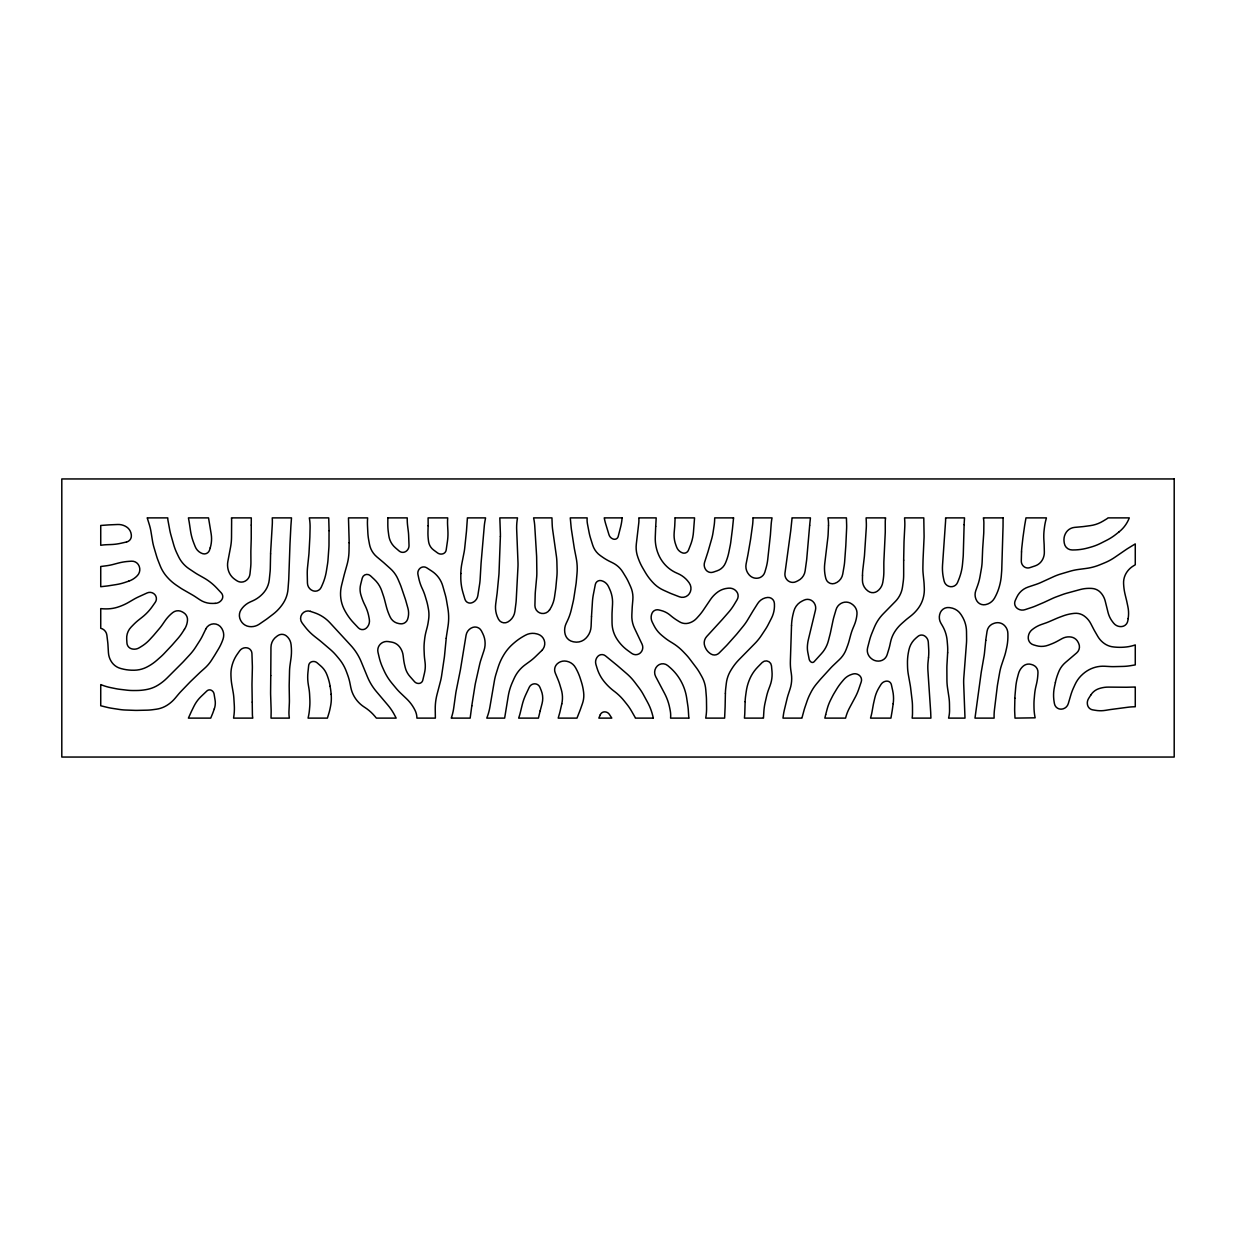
<?xml version="1.0" encoding="UTF-8"?>
<svg xmlns="http://www.w3.org/2000/svg" width="1236" height="1236" viewBox="0 0 1236 1236"><rect width="100%" height="100%" fill="white"/><g stroke="black" fill="none" stroke-linecap="round" stroke-linejoin="round"><path stroke-width="1.5" d="M270.761 675.567L270.962 647.324A13.364 13.364 0 0 1 276.586 636.509L277.837 635.613A7.045 7.045 0 0 1 286.335 635.876A12.839 12.839 0 0 1 291.063 644.512L291.171 645.64A52.067 52.067 0 0 1 290.97 658.479L290.043 665.014A55.62 55.62 0 0 0 289.518 671.426L289.209 684.358A55.62 55.62 0 0 0 289.193 686.567L289.394 699.808A55.62 55.62 0 0 1 289.348 703.145L288.977 711.241A34.994 34.994 0 0 0 289.348 718.116L271.024 718.116L271.132 712.43A55.62 55.62 0 0 0 271.117 709.572L270.622 694.4A55.62 55.62 0 0 1 270.607 692.067L270.761 675.644M205.871 628.908L202.627 635.567A55.62 55.62 0 0 1 199.475 641.16L195.69 647.077A55.62 55.62 0 0 1 189.68 654.848L183.608 661.414A55.62 55.62 0 0 1 182.295 662.774L166.814 678.255A50.46 50.46 0 0 1 158.023 685.146A32.46 32.46 0 0 1 147.764 689.286A53.998 53.998 0 0 1 136.578 690.507L133.442 690.522A55.62 55.62 0 0 1 126.736 690.136L120.108 689.348A55.62 55.62 0 0 1 115.489 688.606L110.854 687.664A55.62 55.62 0 0 1 101.692 684.96L100.734 684.59L100.734 705.756L106.991 707.301A55.62 55.62 0 0 0 111.935 708.29L119.367 709.433A55.62 55.62 0 0 0 125.778 710.036L134.508 710.36A55.62 55.62 0 0 0 137.768 710.376L146.543 710.175A55.62 55.62 0 0 0 152.739 709.696L156.184 709.232A27.068 27.068 0 0 0 166.706 705.493A34.747 34.747 0 0 0 175.234 698.124L178.494 694.215A55.62 55.62 0 0 1 181.089 691.326L189.232 682.859A55.62 55.62 0 0 1 190.777 681.299L199.413 673.002A55.62 55.62 0 0 1 201.02 671.519L204.496 668.429A39.83 39.83 0 0 0 211.619 660.086L214.199 656.022A55.62 55.62 0 0 0 214.971 654.786L218.355 649.178A52.453 52.453 0 0 0 223.067 639.043A12.206 12.206 0 0 0 222.016 628.877L221.723 628.382A9.007 9.007 0 0 0 205.809 628.892M549.572 609.92L549.943 609.317A31.441 31.441 0 0 0 554.531 596.942L555.582 589.618A55.62 55.62 0 0 0 555.906 586.884L556.849 576.749A55.62 55.62 0 0 0 557.081 570.182L556.895 562.318A55.62 55.62 0 0 0 556.432 556.416L552.755 530.414A55.62 55.62 0 0 1 552.168 524.079L551.951 517.884L533.597 517.884A55.62 55.62 0 0 1 534.771 526.304L536.548 555.088A55.62 55.62 0 0 1 536.656 557.822L536.841 572.098A55.62 55.62 0 0 1 536.609 577.892L535.373 591.426A55.62 55.62 0 0 0 535.173 595.134L534.91 605.547A7.941 7.941 0 0 0 549.526 609.889M541.816 650.491L535.605 656.517A55.62 55.62 0 0 1 529.58 661.584L525.285 664.705A34.469 34.469 0 0 0 514.052 678.595L512.307 682.504A55.62 55.62 0 0 0 508.243 696.1L504.643 718.116L486.783 718.116A55.62 55.62 0 0 0 489.997 706.498L494.431 680.634A55.62 55.62 0 0 1 496.084 673.836L498.062 667.502A55.62 55.62 0 0 1 503.624 655.173L503.917 654.678A46.103 46.103 0 0 1 512.925 643.941L513.991 643.014A55.62 55.62 0 0 1 523.199 636.463L525.254 635.304A15.187 15.187 0 0 1 537.042 633.944L537.876 634.176A9.718 9.718 0 0 1 541.801 650.476M310.437 611.387L314.346 612.685A37.327 37.327 0 0 1 330.043 622.882L350.638 645.238A55.62 55.62 0 0 1 361.267 661.878L367.401 676.756A55.62 55.62 0 0 0 376.377 691.542L387.826 705.061A55.62 55.62 0 0 1 394.717 715.35L396.169 718.116L376.393 718.116L374.863 716.293A44.944 44.944 0 0 0 364.805 707.409L364.265 707.069A31.178 31.178 0 0 1 355.582 698.664A29.757 29.757 0 0 1 350.839 687.571L349.927 683.029A55.62 55.62 0 0 0 347.656 674.98L346.466 671.735A43.94 43.94 0 0 0 338.958 658.68L336.702 655.976A55.62 55.62 0 0 0 330.058 649.255L321.314 641.793A55.62 55.62 0 0 0 319.676 640.449L314.562 636.416A55.62 55.62 0 0 1 304.875 626.59L302.217 623.114A7.493 7.493 0 0 1 310.452 611.326M330.136 686.181L329.734 684.157A55.62 55.62 0 0 0 327.154 675.335L326.876 674.609A21.476 21.476 0 0 0 320.881 666.065L317.158 662.836A5.624 5.624 0 0 0 311.905 661.693A4.542 4.542 0 0 0 308.66 665.571L307.949 672.291A46.319 46.319 0 0 0 308.367 685.022L308.876 688.035A55.62 55.62 0 0 1 309.618 694.709L309.85 699.406A55.62 55.62 0 0 1 309.695 707.069L309.464 709.727A55.62 55.62 0 0 1 308.073 718.116L327.401 718.116L328.683 713.975A55.62 55.62 0 0 0 330.105 708.413L330.553 706.22A40.201 40.201 0 0 0 331.279 696.115L331.186 694.277M252.221 702.156L252.391 714.423A20.394 20.394 0 0 0 252.793 718.116L233.573 718.116L233.805 716.525A55.62 55.62 0 0 0 234.284 705.092L233.882 698.433A55.62 55.62 0 0 0 233.141 692.222L231.843 684.744A55.62 55.62 0 0 1 231.07 677.915L230.962 675.721A33.279 33.279 0 0 1 232.275 664.659L232.337 664.443A35.056 35.056 0 0 1 237.405 654.014L239.645 650.847A7.447 7.447 0 0 1 247.107 647.849A5.948 5.948 0 0 1 251.943 653.504L252.345 665.679A55.62 55.62 0 0 1 252.345 668.83L252.005 683.184A55.62 55.62 0 0 0 251.989 685.269L252.221 702.079M330.089 686.335A55.62 55.62 0 0 1 331.124 694.431M251.248 525.13L251.232 537.614A55.62 55.62 0 0 1 251.217 539.159L250.877 550.731A55.62 55.62 0 0 0 250.862 552.724L250.923 561.623A55.62 55.62 0 0 1 250.63 567.695L249.981 573.906A9.301 9.301 0 0 1 245.191 581.121A8.034 8.034 0 0 1 236.849 580.735L235.01 579.483A16.64 16.64 0 0 1 228.753 571.557A18.988 18.988 0 0 1 227.872 561.391L230.545 547.193A55.62 55.62 0 0 0 231.518 537.135L231.626 520.943A23.391 23.391 0 0 0 231.441 517.884L251.294 517.884L251.248 525.037M387.841 517.884L387.826 524.543A55.62 55.62 0 0 0 388.305 531.928L388.799 535.59A19.421 19.421 0 0 0 395.381 547.764L399.166 551.024A5.577 5.577 0 0 0 405.717 551.55A6.922 6.922 0 0 0 409.023 545.385L408.652 535.775A55.62 55.62 0 0 0 408.266 531.032L407.664 526.227A55.62 55.62 0 0 1 407.247 517.884L387.841 517.884M903.67 560.171L903.67 574.709A55.62 55.62 0 0 1 903.13 582.434L902.512 586.945A25.879 25.879 0 0 1 895.467 601.36L883.446 613.612A42.426 42.426 0 0 0 874.3 627.394L871.936 633.141A55.62 55.62 0 0 0 869.526 640.356L867.595 647.772A10.228 10.228 0 0 0 869.959 657.243A18.926 18.926 0 0 0 870.994 658.247A10.583 10.583 0 0 0 880.248 660.92A9.023 9.023 0 0 0 887.139 654.709L888.684 649.657A55.62 55.62 0 0 0 889.796 645.486L890.646 641.639A31.132 31.132 0 0 1 894.725 631.797A38.223 38.223 0 0 1 901.647 623.639L904.922 620.735A55.62 55.62 0 0 1 907.471 618.587L910.762 616.007A40.34 40.34 0 0 0 918.224 608.328A30.637 30.637 0 0 0 922.998 598.796L923.014 598.718A32.028 32.028 0 0 0 924.296 587.996L924.095 583.933A55.62 55.62 0 0 0 923.879 581.121L923.153 573.983A55.62 55.62 0 0 1 922.89 567.262L923.029 560.418A55.62 55.62 0 0 1 923.091 558.61L924.049 538.031A55.62 55.62 0 0 0 924.08 535.265L923.786 517.884L904.567 517.884L904.737 520.665A55.62 55.62 0 0 1 904.767 527.015L904.057 540.874A55.62 55.62 0 0 0 903.995 542.712L903.67 560.171M329.039 530.615L328.992 544.458A55.62 55.62 0 0 1 328.838 548.259L328.019 559.63A55.62 55.62 0 0 1 327.478 564.327L326.428 570.939A55.62 55.62 0 0 1 322.241 584.983L321.175 587.363A6.52 6.52 0 0 1 313.171 590.87A8.389 8.389 0 0 1 307.44 583.098L307.254 574.276A55.62 55.62 0 0 1 307.548 567.278L308.815 555.165A55.62 55.62 0 0 0 309.031 552.353L309.819 537.907A55.62 55.62 0 0 0 309.881 536.269L310.081 527.88A50.212 50.212 0 0 0 309.324 517.884L328.73 517.884L329.023 528.993A55.62 55.62 0 0 1 329.039 530.615M1003.091 517.884L1003.045 525.949A55.62 55.62 0 0 1 1002.999 527.849L1001.809 567.788A55.62 55.62 0 0 1 1001.654 571.326L1001.33 575.466A55.62 55.62 0 0 1 999.445 586.158L999.306 586.652A50.413 50.413 0 0 1 994.81 597.591L994.547 598.085A13.21 13.21 0 0 1 985.772 604.574L985.525 604.62A8.173 8.173 0 0 1 976.873 600.974A11.804 11.804 0 0 1 975.76 590.715L977.614 585.555A55.62 55.62 0 0 0 980.04 576.393L981.353 568.869A55.62 55.62 0 0 0 982.157 561.453L982.62 549.726A55.62 55.62 0 0 1 982.713 548.027L983.655 534.524A55.62 55.62 0 0 0 983.794 531.171L983.871 523.23A26.126 26.126 0 0 0 983.362 517.884L1003.091 517.884M862.496 575.234L862.434 580.178A13.04 13.04 0 0 0 867.487 590.623L868.089 591.086A7.663 7.663 0 0 0 877.266 591.241A13.72 13.72 0 0 0 882.813 582.249L883.184 579.885A55.62 55.62 0 0 0 883.864 570.908L883.833 563.971A55.62 55.62 0 0 1 883.91 560.742L885.208 533.489A55.62 55.62 0 0 0 885.27 531.001L885.254 521.855A21.367 21.367 0 0 1 885.625 517.884L866.127 517.884L866.312 522.565A55.62 55.62 0 0 1 866.266 528.112L864.505 554.964A55.62 55.62 0 0 1 864.258 557.513L862.867 569.332A55.62 55.62 0 0 0 862.496 575.234M460.843 573.504L460.796 576.733A54.291 54.291 0 0 0 463.083 593.048L464.952 599.305A5.346 5.346 0 0 0 471.75 602.844A8.992 8.992 0 0 0 477.822 595.69L479.583 584.365A55.62 55.62 0 0 0 480.155 578.973L481.005 564.373A55.62 55.62 0 0 1 481.144 562.365L484.203 526.969A55.62 55.62 0 0 1 484.929 521.283L485.563 517.884L467.362 517.884A13.843 13.843 0 0 1 467.332 518.996L466.513 530.584A55.62 55.62 0 0 1 466.343 532.453L464.736 547.826A55.62 55.62 0 0 1 463.979 552.847L461.893 563.415A55.62 55.62 0 0 0 460.843 573.504M349.139 542.774L349.031 550.746A55.62 55.62 0 0 1 346.945 565.037L344.52 573.674A55.62 55.62 0 0 0 344.102 575.234L341.584 585.292A35.257 35.257 0 0 0 340.827 598.394A34.407 34.407 0 0 0 344.968 610.847L345.555 611.897A55.62 55.62 0 0 0 353.573 622.789L358.363 627.857A5.67 5.67 0 0 0 366.165 628.259A9.502 9.502 0 0 0 369.332 619.406L368.977 617.351A43.306 43.306 0 0 0 365.315 605.995L364.419 604.157A55.62 55.62 0 0 1 361.484 596.756L360.989 595.211A19.745 19.745 0 0 1 360.665 584.396L362.256 578.093A4.913 4.913 0 0 1 370.383 575.713L374.384 579.452A27.995 27.995 0 0 1 381.785 590.993L383.438 595.891A55.62 55.62 0 0 1 384.52 599.537L386.389 606.752A55.62 55.62 0 0 0 389.742 616.1L390.174 617.027A11.479 11.479 0 0 0 398.625 623.516L400.047 623.763A6.767 6.767 0 0 0 407.617 619.267A18.725 18.725 0 0 0 407.911 608.189L405.995 601.345A55.62 55.62 0 0 0 405.114 598.502L401.406 587.579A55.62 55.62 0 0 0 399.908 583.655L398.085 579.375A30.421 30.421 0 0 0 390.406 568.653L384.35 563.214A55.62 55.62 0 0 0 383.036 562.071L376.841 556.864A21.784 21.784 0 0 1 369.44 544.072L368.668 539.869A55.62 55.62 0 0 1 367.849 532.778L367.494 525.748A55.62 55.62 0 0 1 367.648 517.884L348.475 517.884L349.124 540.317A55.62 55.62 0 0 1 349.139 542.774M270.591 553.836L270.298 568.096A55.62 55.62 0 0 1 270.004 572.654L269.278 579.73A23.453 23.453 0 0 1 263.917 592.399A31.224 31.224 0 0 1 252.716 600.85L250.213 601.963A21.367 21.367 0 0 0 241.113 609.672A10.274 10.274 0 0 0 240.603 620.271L240.865 620.766A11.217 11.217 0 0 0 249.069 626.528A14.199 14.199 0 0 0 259.22 624.211L265.709 619.761A55.62 55.62 0 0 0 268.058 618.046L272.986 614.292A44.187 44.187 0 0 0 283.229 603.214L283.245 603.183A30.205 30.205 0 0 0 288.019 589.078L288.637 580.827A55.62 55.62 0 0 0 288.76 578.85L289.966 544.643A55.62 55.62 0 0 1 290.012 543.454L290.862 526.644A55.62 55.62 0 0 1 290.939 525.331L291.495 517.884L272.244 517.884A55.62 55.62 0 0 1 272.244 525.13L270.653 551.982A55.62 55.62 0 0 0 270.591 553.836M725.393 693.334L725.13 706.266A55.62 55.62 0 0 1 725.084 707.641L724.62 718.116L705.725 718.116A55.62 55.62 0 0 0 706.575 707.672L706.467 699.808A55.62 55.62 0 0 0 706.297 696.162L705.771 689.673A32.121 32.121 0 0 0 701.646 676.293L699.87 673.156A55.62 55.62 0 0 0 695.961 667.224L689.796 659.066A55.62 55.62 0 0 0 685.563 654.107L683.168 651.604A52.545 52.545 0 0 0 672.77 643.199L670.113 641.561A55.62 55.62 0 0 1 663.856 637.081L661.832 635.412A30.668 30.668 0 0 1 653.937 625.493L652.222 622.063A10.367 10.367 0 0 1 652.036 613.195A5.84 5.84 0 0 1 658.788 609.92L661.09 610.507A22.495 22.495 0 0 1 670.051 615.095L670.824 615.744A55.62 55.62 0 0 0 677.529 620.58L679.537 621.816A11.649 11.649 0 0 0 688.591 623.16A16.717 16.717 0 0 0 696.749 618.201L698.525 616.239A55.62 55.62 0 0 0 703.717 609.549L710.592 599.367A30.436 30.436 0 0 1 717.838 591.951A19.915 19.915 0 0 1 727.34 588.305L728.514 588.181A9.085 9.085 0 0 1 736.563 591.503A7.122 7.122 0 0 1 737.15 599.615L734.369 604.265A55.62 55.62 0 0 1 728.452 612.438L722.936 618.742A55.62 55.62 0 0 1 721.948 619.854L706.637 636.586A9.424 9.424 0 0 0 704.798 646.243L705.061 646.938A14.044 14.044 0 0 0 711.194 654.138A6.52 6.52 0 0 0 719.074 653.071L725.903 646.181A55.62 55.62 0 0 0 727.911 644.033L736.038 634.918A55.62 55.62 0 0 0 737.629 633.033L743.13 626.297A55.62 55.62 0 0 0 747.703 619.792L752.786 611.31A55.62 55.62 0 0 1 753.543 610.09L757.745 603.462A13.102 13.102 0 0 1 767.633 597.452A6.211 6.211 0 0 1 774.385 603.307L774.431 604.25A27.516 27.516 0 0 1 771.465 618.216L768.282 624.443A55.62 55.62 0 0 1 765.192 629.727L761.608 635.165A55.62 55.62 0 0 1 754.439 643.956L738.773 659.9A55.62 55.62 0 0 0 731.758 668.877L730.986 670.128A31.997 31.997 0 0 0 726.304 683.369L725.779 687.896A55.62 55.62 0 0 0 725.393 693.334M1014.88 698.216L1014.663 708.475A55.62 55.62 0 0 0 1014.725 712.307L1015.003 718.116L1035.135 717.822A54.894 54.894 0 0 1 1033.991 707.27L1033.96 704.736A55.62 55.62 0 0 1 1034.177 699.159L1034.594 694.477A55.62 55.62 0 0 1 1035.892 686.521L1036.432 684.265A55.62 55.62 0 0 0 1037.869 674.532L1037.977 672.693A7.756 7.756 0 0 0 1033.126 665.061A25.462 25.462 0 0 0 1031.272 664.443A8.42 8.42 0 0 0 1023.253 666.096A15.187 15.187 0 0 0 1018.479 673.666L1017.444 677.56A55.62 55.62 0 0 0 1015.76 687.015L1015.096 694.369A55.62 55.62 0 0 0 1014.88 698.216M964.126 524.667L963.292 554.269A55.62 55.62 0 0 1 963.122 557.297L962.535 563.894A53.982 53.982 0 0 1 958.75 579.545L957.576 582.45A6.86 6.86 0 0 1 950.422 586.683A7.339 7.339 0 0 1 944.103 580.997L943.562 578.556A46.891 46.891 0 0 1 942.527 565.223L945.54 521.638A27.177 27.177 0 0 0 945.571 517.884L964.528 517.884L964.25 522.117A55.62 55.62 0 0 0 964.126 524.667M428.135 525.764L427.965 531.635A55.62 55.62 0 0 0 428.537 541.198L428.598 541.646A12.684 12.684 0 0 0 433.604 550.005L437.529 552.909A6.025 6.025 0 0 0 442.843 553.836A4.743 4.743 0 0 0 446.181 549.974L447.401 541.584A55.62 55.62 0 0 0 447.895 530.738L447.602 525.176A55.62 55.62 0 0 1 447.71 517.884L428.089 517.884L428.15 523.662A55.62 55.62 0 0 1 428.135 525.764M1021.523 551.92L1021.291 560.912A7.045 7.045 0 0 0 1023.887 566.567A6.288 6.288 0 0 0 1029.866 567.648L1035.119 565.887A13.055 13.055 0 0 0 1041.994 560.511A15.187 15.187 0 0 0 1044.343 551.967L1044.173 545.802A55.62 55.62 0 0 0 1044.126 544.303L1043.848 539.39A55.62 55.62 0 0 1 1044.188 529.58L1044.466 527.308A55.62 55.62 0 0 1 1045.795 520.31L1046.413 517.884L1025.988 517.884L1024.752 524.96A55.62 55.62 0 0 0 1024.489 526.675L1023.037 536.887A55.62 55.62 0 0 0 1022.836 538.494L1021.863 547.193A55.62 55.62 0 0 0 1021.523 551.92M500.379 536.501L499.035 572.592A55.62 55.62 0 0 1 498.85 575.358L497.243 592.059A55.62 55.62 0 0 1 497.011 594.068L495.698 604.033A24.89 24.89 0 0 0 498.185 618.587L498.479 619.174A6.752 6.752 0 0 0 507.841 621.971A14.168 14.168 0 0 0 514.887 611.465L515.86 603.848A55.62 55.62 0 0 0 516.246 599.676L517.946 567.247A55.62 55.62 0 0 0 517.992 562.565L516.71 530.476A55.62 55.62 0 0 1 517.498 517.884L499.823 517.884L500.364 532.87A55.62 55.62 0 0 1 500.379 536.501M745.138 701.677L744.814 712.6A55.62 55.62 0 0 1 744.659 715.412L744.443 718.116L763.477 718.116A13.21 13.21 0 0 1 763.508 717.282L763.863 711.488A55.62 55.62 0 0 1 765.161 702.481L766.567 696.332A55.62 55.62 0 0 1 768.715 689.225L770.028 685.702A32.646 32.646 0 0 0 771.975 671.225L771.48 665.802A5.438 5.438 0 0 0 762.195 662.496L757.792 666.992A39.274 39.274 0 0 0 750.051 678.286A48.127 48.127 0 0 0 746.235 691.496L745.648 695.667A55.62 55.62 0 0 0 745.138 701.677M791.519 625.509L790.376 661.059A55.62 55.62 0 0 0 790.916 670.87L791.349 673.759A33.666 33.666 0 0 1 790.051 689.008L788.182 694.725A55.62 55.62 0 0 0 787.008 698.896L784.396 709.758A55.62 55.62 0 0 0 783.33 715.505L782.991 718.116L801.948 718.116A16.346 16.346 0 0 1 802.226 716.926L803.956 710.561A55.62 55.62 0 0 1 804.991 707.177L806.984 701.337A55.62 55.62 0 0 1 809.781 694.617L810.615 692.963A45.871 45.871 0 0 1 816.594 683.817L819.514 680.356A55.62 55.62 0 0 1 820.982 678.672L830.422 668.321A55.62 55.62 0 0 1 833.218 665.462L839.445 659.545A27.254 27.254 0 0 0 846.197 649.379L847.448 646.011A55.62 55.62 0 0 0 849.086 640.943L850.708 634.918A55.62 55.62 0 0 1 853.149 627.842L854.246 625.231A36.802 36.802 0 0 0 856.981 614.153A10.63 10.63 0 0 0 853.551 605.377A24.056 24.056 0 0 0 852.098 604.203A9.965 9.965 0 0 0 842.72 602.643A10.491 10.491 0 0 0 836.077 609.595L834.022 616.532A55.62 55.62 0 0 0 832.956 620.781L830.515 632.353A55.62 55.62 0 0 1 829.943 634.763L828.383 640.804A30.344 30.344 0 0 1 821.476 653.597L814.122 661.708A2.287 2.287 0 0 1 811.156 662.079A4.743 4.743 0 0 1 809.132 659.051L807.819 652.407A24.936 24.936 0 0 1 807.432 645.717A40.803 40.803 0 0 1 808.498 639.043L815.482 610.043A8.961 8.961 0 0 0 812.778 601.376A7.833 7.833 0 0 0 804.126 600.109L802.288 600.99A15.805 15.805 0 0 0 793.836 611.202L793.342 613.102A55.62 55.62 0 0 0 791.519 625.509M591.503 616.656L591.102 626.405A17.737 17.737 0 0 1 585.74 638.394A13.117 13.117 0 0 1 573.828 641.87L572.855 641.654A10.089 10.089 0 0 1 565.269 634.671A15.651 15.651 0 0 1 566.134 623.5L567.432 620.766A55.62 55.62 0 0 0 571.341 609.533L573.102 601.932A55.62 55.62 0 0 0 573.89 597.822L575.914 584.721A55.62 55.62 0 0 0 576.331 581.183L577.011 573.55A55.62 55.62 0 0 0 576.192 557.946L574.493 549.294A55.62 55.62 0 0 1 574.107 547.023L571.511 530.105A55.62 55.62 0 0 1 571.109 526.891L570.275 517.884L587.162 517.884A22.727 22.727 0 0 0 587.502 524.172L589.108 532.5A55.62 55.62 0 0 0 590.623 538.479L592.677 545.061A20.348 20.348 0 0 0 600.387 555.628L602.395 557.034A55.62 55.62 0 0 0 610.043 561.561L612.546 562.782A24.828 24.828 0 0 1 622.851 572.144L625.57 576.594A55.62 55.62 0 0 1 628.707 582.48L630.561 586.559A26.404 26.404 0 0 1 632.847 599.815L632.338 605.655A55.62 55.62 0 0 0 632.183 607.849L631.843 614.987A27.995 27.995 0 0 0 634.516 628.29L642.071 644.203A7.478 7.478 0 0 1 640.356 652.932A6.798 6.798 0 0 1 631.766 653.411L627.733 650.476A42.518 42.518 0 0 1 616.486 638.317A30.158 30.158 0 0 1 612.036 622.666L612.005 615.327A55.62 55.62 0 0 1 612.098 611.882L612.531 604.25A31.642 31.642 0 0 0 609.657 589.093L608.467 586.528A10.722 10.722 0 0 0 601.314 580.642A4.898 4.898 0 0 0 595.335 584.443L593.388 594.361A55.62 55.62 0 0 0 592.446 601.608L591.565 615.435A55.62 55.62 0 0 0 591.503 616.656M828.506 525.331L828.166 533.566A55.62 55.62 0 0 1 827.78 538.247L824.721 563.832A39.583 39.583 0 0 0 825.833 578.479L825.895 578.695A6.844 6.844 0 0 0 834.655 583.438A12.036 12.036 0 0 0 842.751 574.014L844.064 566.32A55.62 55.62 0 0 0 844.698 561.005L845.764 546.343A55.62 55.62 0 0 0 845.841 544.999L846.598 528.9A55.62 55.62 0 0 0 846.629 524.388L846.413 517.884L827.95 517.884A32.708 32.708 0 0 1 828.506 525.331M655.713 526.412L655.281 536.965A40.309 40.309 0 0 0 657.49 551.92L657.598 552.198A36.354 36.354 0 0 0 665.014 564.682A34.5 34.5 0 0 0 676.787 573.102L677.961 573.612A26.265 26.265 0 0 1 688.838 582.403L689.225 582.944A9.394 9.394 0 0 1 689.317 593.744A8.374 8.374 0 0 1 679.414 596.803L671.951 593.913A55.62 55.62 0 0 1 669 592.677L663.438 590.159A32.491 32.491 0 0 1 652.639 582.218L651.758 581.244A55.62 55.62 0 0 1 645.269 572.33L642.782 568.081A55.62 55.62 0 0 1 638.487 558.95L637.869 557.251A28.891 28.891 0 0 1 636.324 543.964L638.78 522.921A22.526 22.526 0 0 0 638.78 517.884L656.192 517.884L655.713 526.412M675.103 517.884L674.794 524.852A55.62 55.62 0 0 1 674.624 527.417L674.176 532.561A28.382 28.382 0 0 0 675.845 545.014L676.648 547.146A9.764 9.764 0 0 0 682.504 552.909A4.697 4.697 0 0 0 688.437 550.236L690.383 545.354A45.176 45.176 0 0 0 693.473 531.943L694.555 517.884L675.103 517.884M753.079 517.884L752.909 521.144A55.62 55.62 0 0 1 752.477 525.733L750.731 538.324A55.62 55.62 0 0 1 750.437 540.24L748.043 554.099A55.62 55.62 0 0 1 747.795 555.428L746.096 564.018A12.36 12.36 0 0 0 748.846 574.477L749.248 574.956A9.533 9.533 0 0 0 758.07 578.139A8.575 8.575 0 0 0 764.868 572.083L765.887 568.575A55.62 55.62 0 0 0 767.71 559.676L770.337 535.605A55.62 55.62 0 0 0 770.476 533.952L771.156 524.481A55.62 55.62 0 0 1 772.036 517.884L753.079 517.884M947.641 652.809L946.946 665.03A55.62 55.62 0 0 0 946.869 668.444L946.93 679.97A55.62 55.62 0 0 0 947.533 687.896L948.877 696.841A55.62 55.62 0 0 1 949.48 704.319L949.557 709.881A31.842 31.842 0 0 1 948.584 718.116L964.992 718.116L963.694 683.863A55.62 55.62 0 0 1 963.817 677.606L966.428 643.647A55.62 55.62 0 0 0 966.598 638.595L966.506 631.565A30.019 30.019 0 0 0 961.778 615.76L960.99 614.524A15.048 15.048 0 0 0 950.082 607.695L949.124 607.571A8.528 8.528 0 0 0 940.395 612.438A11.603 11.603 0 0 0 940.951 623.299L942.249 625.478A35.581 35.581 0 0 1 947.162 640.712L947.518 644.991A55.62 55.62 0 0 1 947.641 652.809M809.673 525.315L806.768 558.641A55.62 55.62 0 0 1 806.49 561.082L805.13 570.908A12.87 12.87 0 0 1 798.039 580.704L796.154 581.631A7.663 7.663 0 0 1 788.12 580.827A8.235 8.235 0 0 1 784.953 573.241L790.623 531.573A55.62 55.62 0 0 0 790.839 529.765L791.874 519.877A16.223 16.223 0 0 0 791.967 517.884L810.43 517.884L809.781 524.079A55.62 55.62 0 0 0 809.673 525.315M622.125 517.884L622.079 518.363A55.62 55.62 0 0 1 620.58 527.139L618.185 536.501A3.723 3.723 0 0 1 613.659 539.19A6.659 6.659 0 0 1 608.962 534.663L605.733 524.033A55.62 55.62 0 0 1 604.435 518.842L604.25 517.884L622.125 517.884M446.227 638.286L444.558 655.42A55.62 55.62 0 0 1 444.218 658.155L441.638 675.52A55.62 55.62 0 0 1 440.433 681.453L437.05 694.385A55.62 55.62 0 0 0 435.242 709.186L435.366 718.116L416.918 718.116A17.829 17.829 0 0 0 415.064 710.376L414.941 710.113A40.278 40.278 0 0 0 406.659 698.865L400.495 692.979A55.62 55.62 0 0 1 396.107 688.282L391.936 683.245A55.62 55.62 0 0 1 384.056 670.669L382.666 667.595A55.62 55.62 0 0 1 379.205 657.475L378 652.361A8.729 8.729 0 0 1 380.24 644.25A9.239 9.239 0 0 1 388.336 641.577L391.58 642.102A12.654 12.654 0 0 1 399.491 646.752A17.582 17.582 0 0 1 403.137 655.513L403.6 659.236A55.62 55.62 0 0 0 404.883 666.08L405.269 667.656A21.089 21.089 0 0 0 409.904 676.432L414.477 681.623A5.438 5.438 0 0 0 419.251 683.415A4.171 4.171 0 0 0 422.774 680.248L424.489 673.017A30.406 30.406 0 0 0 425.06 662.249L424.659 659.051A55.62 55.62 0 0 1 424.272 654.586L424.087 650.198A55.62 55.62 0 0 1 424.334 641.917L424.566 639.723A55.62 55.62 0 0 1 426.142 631.21L426.992 627.996A55.62 55.62 0 0 0 428.289 621.646L428.614 619.483A32.46 32.46 0 0 0 428.367 608.761L427.872 606.119A55.62 55.62 0 0 0 426.544 600.681L425.354 596.694A55.62 55.62 0 0 0 422.558 589.248L422.032 588.12A46.829 46.829 0 0 1 418.757 578.247L417.953 574.508A6.443 6.443 0 0 1 420.255 568.112A5.547 5.547 0 0 1 426.729 567.818L431.75 571.078A26.605 26.605 0 0 1 442.812 586.127L445.223 594.624A55.62 55.62 0 0 1 446.52 600.418L447.88 608.359A55.62 55.62 0 0 1 448.019 626.188L446.613 635.196A55.62 55.62 0 0 0 446.227 638.286M733.551 517.946L732.546 527.926A55.62 55.62 0 0 1 732.392 529.332L730.831 541.677A55.62 55.62 0 0 1 730.167 545.725L728.9 552.044A55.62 55.62 0 0 1 725.656 562.565L725.408 563.137A13.689 13.689 0 0 1 717.204 570.785L713.218 572.144A6.504 6.504 0 0 1 706.065 570.09A8.374 8.374 0 0 1 704.597 562.241L707.795 552.353A55.62 55.62 0 0 0 708.321 550.592L711.55 539.344A55.62 55.62 0 0 0 713.033 532.623L714.022 526.304A55.62 55.62 0 0 0 714.702 517.884L733.566 517.884M985.756 640.387L984.52 652.593A55.62 55.62 0 0 1 983.964 656.594L981.43 671.117A55.62 55.62 0 0 0 981.137 672.971L974.988 718.116L994.115 718.116A55.435 55.435 0 0 1 994.408 710.113L997.282 686.428A55.62 55.62 0 0 1 997.684 683.817L999.63 672.724A55.62 55.62 0 0 1 1001.67 664.721L1004.327 656.764A55.62 55.62 0 0 0 1005.857 651.279L1006.629 647.88A52.885 52.885 0 0 0 1007.896 635.35L1007.865 633.419A11.402 11.402 0 0 0 1003.848 624.922A9.517 9.517 0 0 0 995.675 622.882A23.824 23.824 0 0 0 993.945 623.377A9.795 9.795 0 0 0 987.054 631.318L986.081 637.822A55.62 55.62 0 0 0 985.756 640.387M928.499 657.737L928.112 661.461A55.62 55.62 0 0 0 927.912 670.561L930.615 711.024A55.62 55.62 0 0 1 930.708 712.631L930.909 718.116L912.153 718.116A41.406 41.406 0 0 0 912.508 712.523L912.477 706.559A55.62 55.62 0 0 0 912.091 700.163L910.654 688.128A55.62 55.62 0 0 0 910.175 684.914L908.398 674.949A55.62 55.62 0 0 1 907.533 666.389L907.471 663.809A55.62 55.62 0 0 1 908.754 650.677L908.97 649.673A21.043 21.043 0 0 1 915.737 638.286L917.9 636.416A5.624 5.624 0 0 1 924.543 635.876A7.957 7.957 0 0 1 928.298 642.179L928.684 648.745A55.62 55.62 0 0 1 928.499 657.737M471.797 705.88L470.159 718.116L451.264 718.116L451.603 717.112A55.62 55.62 0 0 0 453.766 707.672L455.698 693.782A55.62 55.62 0 0 1 456.254 690.522L460.163 671.04A55.62 55.62 0 0 0 460.58 668.784L466.08 635.196A10.043 10.043 0 0 1 472.925 627.332A7.122 7.122 0 0 1 481.453 630.947L482.797 633.62A22.093 22.093 0 0 1 484.018 650.383L480.959 659.7A55.62 55.62 0 0 0 479.553 664.829L475.659 682.133A55.62 55.62 0 0 0 474.979 685.64L471.982 704.535A55.62 55.62 0 0 0 471.797 705.88M893.18 703.732L892.361 709.541A55.62 55.62 0 0 1 892.129 711.04L890.924 718.116L870.546 718.116L871.117 715.938A55.62 55.62 0 0 0 872.06 711.658L873.203 705.246A55.62 55.62 0 0 1 873.728 702.681L874.748 698.216A35.813 35.813 0 0 1 879.151 687.432L880.928 684.543A7.231 7.231 0 0 1 886.737 681.113A4.527 4.527 0 0 1 891.372 684.667L892.701 690.708A36.647 36.647 0 0 1 893.18 703.732M1128.159 618.587L1127.804 620.858A6.829 6.829 0 0 1 1121.917 626.544A9.054 9.054 0 0 1 1113.667 623.176L1112.678 621.909A24.952 24.952 0 0 1 1108.089 612.639L1105.247 601.19A19.452 19.452 0 0 0 1100.534 592.461A12.793 12.793 0 0 0 1091.898 588.444L1091.141 588.398A34.932 34.932 0 0 0 1080.372 589.495L1066.714 593.218A55.62 55.62 0 0 0 1062.481 594.578L1056.502 596.787A55.62 55.62 0 0 0 1052.253 598.548L1044.621 602.102A55.62 55.62 0 0 1 1042.983 602.828L1035.783 605.903A55.62 55.62 0 0 1 1031.349 607.571L1024.938 609.688A8.343 8.343 0 0 1 1016.826 608.035A6.381 6.381 0 0 1 1015.235 600.557L1016.749 597.266A19.39 19.39 0 0 1 1028.228 587.007L1035.876 584.458A55.62 55.62 0 0 0 1041.485 582.233L1053.52 576.718A55.62 55.62 0 0 1 1060.982 573.921L1069.99 571.264A55.62 55.62 0 0 1 1078.395 569.472L1086.15 568.436A55.62 55.62 0 0 0 1099.916 564.775L1104.459 562.905A55.62 55.62 0 0 0 1114.826 557.312L1125.811 549.773A55.62 55.62 0 0 1 1128.236 548.197L1135.266 543.902L1135.266 564.79L1133.381 565.918A20.796 20.796 0 0 0 1126.027 573.442A18.664 18.664 0 0 0 1123.586 583.593L1123.617 584.087A55.62 55.62 0 0 0 1125.146 594.624L1126.398 599.754A55.62 55.62 0 0 1 1126.768 601.376L1127.865 606.552A32.677 32.677 0 0 1 1128.159 618.587M1055.405 682.38L1054.416 687.092A39.645 39.645 0 0 0 1054.123 701.832L1054.432 703.655A6.613 6.613 0 0 0 1061.029 709.17A7.648 7.648 0 0 0 1068.275 703.67L1070.762 695.219A55.62 55.62 0 0 1 1073.62 687.602L1075.057 684.481A30.823 30.823 0 0 1 1082.751 674.176L1083.261 673.728A30.684 30.684 0 0 1 1093.273 667.888A29.587 29.587 0 0 1 1104.721 666.25L1110.191 666.559A55.62 55.62 0 0 0 1114.563 666.621L1122.752 666.42A55.62 55.62 0 0 0 1130.415 665.71L1135.266 664.906L1135.266 644.914A40.757 40.757 0 0 1 1126.351 646.969A54.878 54.878 0 0 1 1114.934 647.092L1113.574 646.953A19.143 19.143 0 0 1 1104.412 643.585A22.727 22.727 0 0 1 1097.738 636.324L1094.864 631.349A55.62 55.62 0 0 1 1093.69 629.217L1090.739 623.531A21.522 21.522 0 0 0 1083.972 615.822A14.106 14.106 0 0 0 1074.408 613.365L1073.76 613.427A44.048 44.048 0 0 0 1063.068 615.93L1059.298 617.336A55.62 55.62 0 0 0 1056.517 618.463L1049.318 621.584A55.62 55.62 0 0 1 1045.471 623.083L1041.345 624.52A30.452 30.452 0 0 0 1032.153 629.665L1032.014 629.773A10.259 10.259 0 0 0 1028.244 638.224A7.277 7.277 0 0 0 1033.481 644.852L1036.17 645.64A19.065 19.065 0 0 0 1048.236 645.192L1050.368 644.389A55.62 55.62 0 0 0 1057.769 640.99L1062.002 638.641A14.214 14.214 0 0 1 1071.118 637.034A9.394 9.394 0 0 1 1078.086 642.21L1078.657 643.369A7.972 7.972 0 0 1 1076.649 652.932L1065.355 662.573A24.21 24.21 0 0 0 1058.464 672.446L1057.753 674.315A55.62 55.62 0 0 0 1055.405 682.38M561.777 703.856L560.248 710.654A55.62 55.62 0 0 1 559.414 713.914L558.208 718.116L576.98 718.116L579.838 710.87A55.62 55.62 0 0 0 580.549 708.97L582.45 703.547A24.38 24.38 0 0 0 583.624 692.392L583.531 691.65A55.62 55.62 0 0 0 581.384 681.886L580.364 678.672A55.62 55.62 0 0 0 576.007 668.537L575.543 667.687A12.885 12.885 0 0 0 566.891 661.306L566.505 661.229A10.491 10.491 0 0 0 557.096 663.948A8.127 8.127 0 0 0 555.227 672.894L558.054 679.707A55.62 55.62 0 0 1 559.908 684.945L561.252 689.425A28.474 28.474 0 0 1 561.777 703.856M540.178 710.824L538.417 718.116L518.672 718.116L519.166 716.586A55.62 55.62 0 0 0 520.341 712.477L522.179 704.937A55.62 55.62 0 0 1 525.856 694.508L529.224 687.324A6.087 6.087 0 0 1 534.647 683.817A5.608 5.608 0 0 1 539.916 687.309L541.183 690.383A20.811 20.811 0 0 1 542.063 703.562L540.178 710.824M825.679 714.655L824.845 718.116L845.578 718.116L845.841 717.112A43.445 43.445 0 0 1 849.657 707.625L855.358 696.996A55.62 55.62 0 0 0 858.804 688.977L861.229 681.87A5.933 5.933 0 0 0 859.499 675.489A7.122 7.122 0 0 0 852.67 674.083L851.666 674.408A17.397 17.397 0 0 0 843.616 679.8L841.654 682.133A55.62 55.62 0 0 0 836.648 689.132L834.377 692.886A55.62 55.62 0 0 0 832.415 696.409L830.685 699.823A47.076 47.076 0 0 0 827.1 709.248L825.679 714.655M210.244 547.811L209.564 550.051A5.469 5.469 0 0 1 202.596 553.651A12.128 12.128 0 0 1 195.18 546.59L193.728 542.898A55.62 55.62 0 0 1 190.514 530.862L189.262 522.519A55.62 55.62 0 0 0 188.923 520.588L188.428 517.884L208.529 517.884L211.155 533.828A31.055 31.055 0 0 1 210.244 547.811M214.291 708.908L213.241 711.843A55.62 55.62 0 0 1 212.206 714.532L210.723 718.116L188.397 718.116L190.9 712.569A55.62 55.62 0 0 1 191.704 710.839L193.975 706.22A34.284 34.284 0 0 1 201.066 696.532L206.922 690.939A3.862 3.862 0 0 1 211.248 690.244A5.083 5.083 0 0 1 214.075 694.014L215.079 700.117A17.659 17.659 0 0 1 214.291 708.908M600.31 714.702L598.842 718.116L611.805 718.116L609.41 714.439A5.701 5.701 0 0 0 604.62 711.859A4.712 4.712 0 0 0 600.31 714.702M1090.863 694.941L1088.607 698.495A8.42 8.42 0 0 0 1087.68 705.493A6.304 6.304 0 0 0 1092.655 709.85L1095.436 710.314A30.576 30.576 0 0 0 1105.386 710.36L1109.65 709.665A55.62 55.62 0 0 1 1111.071 709.464L1127.974 707.239A55.62 55.62 0 0 1 1133.474 706.807L1135.266 706.76L1135.266 687A21.352 21.352 0 0 1 1133.984 687.061L1127.232 687.231A55.62 55.62 0 0 1 1125.61 687.247L1108.646 687.108A29.077 29.077 0 0 0 1098.541 688.792A15.064 15.064 0 0 0 1090.863 694.941M184.442 629.34L182.31 632.616A55.62 55.62 0 0 1 177.706 638.688L172.623 644.497A55.62 55.62 0 0 1 171.201 646.057L164.357 653.319A55.62 55.62 0 0 1 160.896 656.702L157.126 660.039A48.544 48.544 0 0 1 146.574 667.208A28.413 28.413 0 0 1 134.384 670.221L133.797 670.221A43.6 43.6 0 0 1 121.329 668.645L120.479 668.413A15.713 15.713 0 0 1 111.982 662.527A18.694 18.694 0 0 1 108.428 652.639L107.98 645.223A55.62 55.62 0 0 0 107.686 641.839L106.868 635.165A8.096 8.096 0 0 0 100.734 628.274L100.734 608.622A50.568 50.568 0 0 0 108.212 608.838L108.274 608.838A36.586 36.586 0 0 0 119.428 606.567L120.325 606.243A55.62 55.62 0 0 0 128.977 602.133L133.673 599.398A55.62 55.62 0 0 1 138.71 596.787L147.146 592.94A6.628 6.628 0 0 1 154.855 594.593A6.226 6.226 0 0 1 155.272 602.287L152.322 606.49A51.418 51.418 0 0 1 141.97 617.382L138.942 619.761A55.62 55.62 0 0 0 133.364 624.783L131.124 627.085A15.774 15.774 0 0 0 126.69 639.043L126.937 643.06A6.381 6.381 0 0 0 131.325 648.73A9.424 9.424 0 0 0 139.143 647.834L141.306 646.521A39.305 39.305 0 0 0 149.865 639.475L152.909 636.154A55.62 55.62 0 0 0 154.346 634.516L159.228 628.753A55.62 55.62 0 0 0 162.658 624.257L164.821 621.105A39.32 39.32 0 0 1 172.7 612.608A8.513 8.513 0 0 1 182.325 611.913L183.484 612.592A8.173 8.173 0 0 1 187.501 620.148A18.88 18.88 0 0 1 184.442 629.34M1119.09 531.851L1116.108 534.215A55.62 55.62 0 0 1 1106.683 540.271L1100.921 543.191A55.62 55.62 0 0 1 1090.909 547.1L1088.221 547.857A55.62 55.62 0 0 1 1073.049 549.958L1072.122 549.958A7.895 7.895 0 0 1 1064.304 543.222L1064.088 541.692A13.21 13.21 0 0 1 1066.328 532.175A11.34 11.34 0 0 1 1074.594 527.386L1082.056 526.706A55.62 55.62 0 0 0 1084.466 526.428L1090.214 525.655A33.542 33.542 0 0 0 1103.13 521.067L1106.591 518.965A9.27 9.27 0 0 0 1108.028 517.884L1129.287 517.884A32.445 32.445 0 0 1 1119.09 531.851M128.698 581.167L124.929 582.434A55.62 55.62 0 0 1 116.014 584.613L108.969 585.725A55.62 55.62 0 0 1 106.497 586.065L100.734 586.714L100.734 566.505L106.111 565.81A55.62 55.62 0 0 0 113.31 564.404L118.146 563.122A55.62 55.62 0 0 1 128.668 561.376L131.449 561.19A7.679 7.679 0 0 1 139.143 566.15L139.251 566.428A8.791 8.791 0 0 1 137.49 575.482A20.997 20.997 0 0 1 128.698 581.167M126.551 542.001L120.973 543.253A55.62 55.62 0 0 1 110.931 544.551L106.79 544.705A55.62 55.62 0 0 0 100.734 545.277L100.734 525.47L108.057 524.945A55.62 55.62 0 0 1 109.633 524.852L117.636 524.497A15.048 15.048 0 0 1 126.582 526.953A10.552 10.552 0 0 1 131.248 534.462L131.34 535.203A6.18 6.18 0 0 1 126.551 542.001M215.126 603.369L212.577 603.431A21.723 21.723 0 0 1 199.954 599.831L195.164 596.648A55.62 55.62 0 0 0 192.152 594.794L183.191 589.649A55.62 55.62 0 0 1 179.529 587.347L176.13 585.045A47.694 47.694 0 0 1 166.875 576.749L166.721 576.594A38.486 38.486 0 0 1 160.108 565.64L158.131 560.619A55.62 55.62 0 0 1 156.555 556.076L154.083 547.78A55.62 55.62 0 0 1 152.476 540.796L151.055 532.083A55.62 55.62 0 0 0 149.324 524.636L147.764 519.614A18.246 18.246 0 0 0 147.146 517.884L167.772 517.884A14.152 14.152 0 0 0 168.019 520.68L169.765 530.059A55.62 55.62 0 0 0 170.923 534.972L173.627 544.504A55.62 55.62 0 0 0 177.026 553.465L178.556 556.663A30.545 30.545 0 0 0 189.139 568.838L194.778 572.592A55.62 55.62 0 0 0 198.254 574.725L203.786 577.861A54.631 54.631 0 0 1 216.825 588.12L221.306 592.925A5.423 5.423 0 0 1 221.847 599.661A8.374 8.374 0 0 1 215.126 603.369M1174.2 478.95L61.8 478.95L61.8 757.05L1174.2 757.05L1174.2 478.95M653.334 718.116L635.397 718.116A11.958 11.958 0 0 0 634.671 716.586L631.627 711.272A55.62 55.62 0 0 0 626.76 704.118L624.273 700.997A55.62 55.62 0 0 0 614.616 691.557L613.767 690.924A55.62 55.62 0 0 1 603.678 680.943A38.919 38.919 0 0 1 597.096 668.29L595.922 664.443A8.235 8.235 0 0 1 598.023 656.177A5.547 5.547 0 0 1 605.424 655.822L616.826 665.122A55.62 55.62 0 0 1 618.031 666.142L626.714 673.635A55.62 55.62 0 0 1 634.701 682.148L639.012 687.849A55.62 55.62 0 0 1 643.508 694.833L647.54 702.233A55.62 55.62 0 0 1 652.67 715.443L653.334 718.116M688.823 718.116L670.576 718.116A27.238 27.238 0 0 0 670.206 710.499L669.773 708.243A53.225 53.225 0 0 0 664.474 693.241L655.652 676.525A8.946 8.946 0 0 1 657.475 665.818A7.725 7.725 0 0 1 667.718 665.571L669.433 667.023A49.934 49.934 0 0 1 680.789 680.804L680.835 680.897A50.321 50.321 0 0 1 686.675 697.969L687.803 705.571A55.62 55.62 0 0 1 688.313 710.19L688.823 718.116"/></g></svg>
